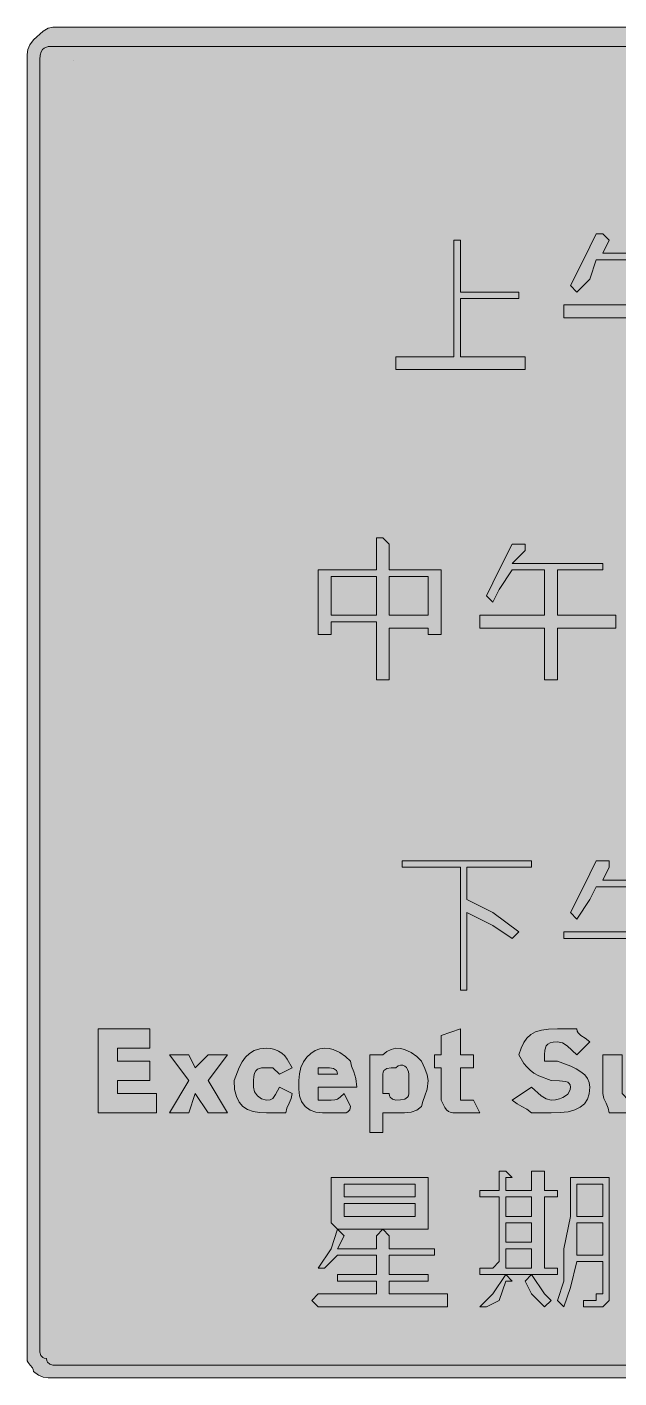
# Model space of a CAD drawing. Header units: metres. Extents: x 81 to 486, y 9 to 260.
# Drawn here: x 80.7 to 190.5, y 9.4 to 260.2 of the extents above; entities that cross this region are included whole.
import ezdxf

# ---------------------------------------------------------------- set-up
doc = ezdxf.new("R2010")
doc.units = ezdxf.units.M
for name, color, linetype, true_color in [('FILL_BLACK_000000', 7, 'Continuous', 0x000000), ('FILL_WHITE_FFFFFF', 7, 'Continuous', 0xffffff), ('STROKE_BLACK_000000', 7, 'Continuous', 0x000000)]:
    doc.layers.add(name, color=color, linetype=linetype, true_color=true_color)

msp = doc.modelspace()

# ---------------------------------------------------------------- hatches: boundary and pattern name
at = {"layer": 'FILL_BLACK_000000', "true_color": 0x000000}
h = msp.add_hatch(color=7, dxfattribs=at)
h.dxf.hatch_style = 1
h.paths.add_polyline_path([(80.69, 255.06), (80.82, 255.96), (81.18, 256.86), (81.87, 257.76), (83.67, 259.41), (84.57, 259.95), (85.47, 260.16), (480.27, 260.16), (481.17, 259.95), (482.07, 259.41), (483.87, 257.76), (485.52, 255.96), (486.06, 255.06), (486.27, 254.16), (486.27, 15.36), (486.22, 14.51), (486.06, 13.77), (485.52, 12.51), (484.75, 11.48), (483.87, 10.56), (482.97, 9.87), (482.07, 9.51), (481.17, 9.38), (480.27, 9.36), (85.47, 9.36), (84.57, 9.38), (83.67, 9.51), (82.77, 9.87), (81.87, 10.56), (81.82, 10.96), (81.68, 11.27), (81.27, 11.76), (80.86, 12.25), (80.72, 12.56), (80.67, 12.96), (80.67, 15.36), (80.67, 254.16), (80.69, 255.06)])
h.paths.add_polyline_path([(83.82, 256.26), (83.51, 255.97), (83.28, 255.55), (83.12, 254.95), (83.07, 254.16), (83.07, 14.16), (83.22, 13.56), (83.58, 13.15), (83.87, 13.01), (84.27, 12.96), (84.32, 12.56), (84.46, 12.27), (84.87, 11.91), (85.47, 11.76), (480.27, 11.76), (481.15, 11.97), (481.92, 12.51), (482.46, 13.28), (482.67, 14.16), (482.67, 254.16), (482.62, 254.95), (482.46, 255.55), (482.23, 255.97), (481.92, 256.26), (481.15, 256.52), (480.27, 256.56), (85.47, 256.56), (84.59, 256.52), (83.82, 256.26)], flags=16)
h = msp.add_hatch(color=7, dxfattribs=at)
h.dxf.hatch_style = 1
h.paths.add_polyline_path([(203.07, 216.96), (194.67, 216.96), (194.67, 208.56), (205.47, 208.56), (205.47, 206.16), (194.67, 206.16), (194.67, 196.56), (192.27, 196.56), (192.27, 206.16), (180.27, 206.16), (180.27, 208.56), (192.27, 208.56), (192.27, 216.96), (186.27, 216.96), (185.07, 213.36), (182.67, 210.96), (181.47, 212.16), (183.87, 216.96), (186.27, 221.76), (187.47, 221.76), (188.67, 220.56), (187.47, 218.16), (203.07, 218.16), (203.07, 216.96)])
h = msp.add_hatch(color=7, dxfattribs=at)
h.dxf.hatch_style = 1
h.paths.add_polyline_path([(171.87, 210.96), (171.87, 209.76), (161.07, 209.76), (161.07, 198.96), (173.07, 198.96), (173.07, 196.56), (149.07, 196.56), (149.07, 198.96), (159.87, 198.96), (159.87, 220.56), (161.07, 220.56), (161.07, 210.96), (171.87, 210.96)])
h = msp.add_hatch(color=7, dxfattribs=at)
h.dxf.hatch_style = 1
h.paths.add_polyline_path([(145.47, 149.76), (137.07, 149.76), (137.07, 147.36), (134.67, 147.36), (134.67, 159.36), (145.47, 159.36), (145.47, 165.36), (146.67, 165.36), (147.87, 164.16), (147.87, 159.36), (157.47, 159.36), (157.47, 147.36), (155.07, 147.36), (155.07, 148.56), (147.87, 148.56), (147.87, 138.96), (145.47, 138.96), (145.47, 149.76)])
h.paths.add_polyline_path([(137.07, 150.96), (145.47, 150.96), (145.47, 158.16), (137.07, 158.16), (137.07, 150.96)], flags=16)
h.paths.add_polyline_path([(155.07, 150.96), (155.07, 158.16), (147.87, 158.16), (147.87, 150.96), (155.07, 150.96)], flags=16)
h = msp.add_hatch(color=7, dxfattribs=at)
h.dxf.hatch_style = 1
h.paths.add_polyline_path([(187.47, 159.36), (179.07, 159.36), (179.07, 150.96), (189.87, 150.96), (189.87, 148.56), (179.07, 148.56), (179.07, 138.96), (176.67, 138.96), (176.67, 148.56), (164.67, 148.56), (164.67, 150.96), (176.67, 150.96), (176.67, 159.36), (170.67, 159.36), (168.27, 155.76), (167.07, 153.36), (165.87, 154.56), (168.27, 159.36), (170.67, 164.16), (171.87, 164.16), (173.07, 164.16), (173.07, 162.96), (170.67, 160.56), (187.47, 160.56), (187.47, 159.36)])
h = msp.add_hatch(color=7, dxfattribs=at)
h.dxf.hatch_style = 1
h.paths.add_polyline_path([(174.27, 105.36), (174.27, 104.16), (162.27, 104.16), (162.27, 98.16), (167.07, 95.76), (171.87, 92.16), (170.67, 90.96), (167.07, 93.36), (162.27, 95.76), (162.27, 81.36), (161.07, 81.36), (161.07, 104.16), (150.27, 104.16), (150.27, 105.36), (174.27, 105.36)])
h = msp.add_hatch(color=7, dxfattribs=at)
h.dxf.hatch_style = 1
h.paths.add_polyline_path([(203.07, 100.56), (194.67, 100.56), (194.67, 92.16), (205.47, 92.16), (205.47, 90.96), (194.67, 90.96), (194.67, 80.16), (192.27, 80.16), (192.27, 90.96), (180.27, 90.96), (180.27, 92.16), (192.27, 92.16), (192.27, 100.56), (186.27, 100.56), (185.07, 98.16), (182.67, 94.56), (181.47, 95.76), (183.87, 100.56), (186.27, 105.36), (187.47, 105.36), (188.67, 105.36), (188.67, 104.16), (187.47, 101.76), (203.07, 101.76), (203.07, 100.56)])
h = msp.add_hatch(color=7, dxfattribs=at)
h.dxf.hatch_style = 1
h.paths.add_polyline_path([(93.87, 74.16), (103.47, 74.16), (103.47, 70.56), (97.47, 70.56), (97.47, 68.16), (103.47, 68.16), (103.47, 64.56), (97.47, 64.56), (97.47, 62.16), (104.67, 62.16), (104.67, 58.56), (93.87, 58.56), (93.87, 74.16)])
h = msp.add_hatch(color=7, dxfattribs=at)
h.dxf.hatch_style = 1
h.paths.add_polyline_path([(157.47, 66.96), (156.27, 66.96), (156.27, 69.36), (157.47, 69.36), (157.47, 72.96), (161.07, 74.16), (161.07, 69.36), (163.47, 69.36), (163.47, 66.96), (161.07, 66.96), (161.07, 62.16), (161.07, 60.96), (162.27, 60.96), (163.47, 60.96), (164.67, 58.56), (161.07, 58.56), (159.66, 58.6), (159.19, 58.69), (158.82, 58.86), (158.5, 59.15), (158.2, 59.57), (157.47, 60.96), (157.47, 66.96)])
h = msp.add_hatch(color=7, dxfattribs=at)
h.dxf.hatch_style = 1
h.paths.add_polyline_path([(176.67, 68.16), (179.07, 68.16), (181.53, 67.24), (182.55, 66.75), (183.42, 66.21), (184.12, 65.62), (184.64, 64.95), (184.96, 64.21), (185.07, 63.36), (184.96, 62.12), (184.62, 61.09), (184.06, 60.26), (183.27, 59.61), (182.26, 59.13), (181.02, 58.8), (179.56, 58.62), (177.87, 58.56), (174.27, 58.56), (173.37, 59.27), (172.47, 59.76), (171.57, 60.25), (170.67, 60.96), (174.27, 63.36), (176.07, 61.71), (176.97, 61.17), (177.87, 60.96), (178.71, 61.01), (179.45, 61.17), (180.06, 61.4), (180.57, 61.71), (180.96, 62.07), (181.25, 62.48), (181.41, 62.91), (181.47, 63.36), (181.41, 63.76), (181.25, 64.05), (180.96, 64.27), (180.57, 64.41), (179.45, 64.54), (177.87, 64.56), (175.58, 65.48), (174.71, 65.97), (173.97, 66.51), (173.35, 67.1), (172.81, 67.77), (171.87, 69.36), (172.33, 70.6), (172.83, 71.63), (173.41, 72.46), (174.12, 73.11), (175, 73.59), (176.09, 73.92), (177.43, 74.1), (179.07, 74.16), (182.67, 74.16), (182.72, 73.76), (182.88, 73.45), (183.42, 72.96), (184.19, 72.47), (185.07, 71.76), (182.67, 69.36), (180.87, 71.01), (179.97, 71.55), (179.07, 71.76), (178.28, 71.71), (177.68, 71.55), (177.26, 71.32), (176.97, 71.01), (176.71, 70.24), (176.67, 69.36), (176.67, 68.16)])
h = msp.add_hatch(color=7, dxfattribs=at)
h.dxf.hatch_style = 1
h.paths.add_polyline_path([(123.78, 58.62), (122.61, 58.82), (121.59, 59.19), (120.72, 59.76), (120.02, 60.55), (119.5, 61.6), (119.18, 62.92), (119.07, 64.56), (120.01, 67.02), (120.55, 68.04), (121.17, 68.91), (121.91, 69.61), (122.78, 70.13), (123.83, 70.45), (125.07, 70.56), (125.92, 70.5), (126.66, 70.33), (127.33, 70.05), (127.92, 69.66), (128.46, 69.15), (128.95, 68.53), (129.87, 66.96), (127.47, 65.76), (126.27, 66.96), (125.07, 66.96), (124.19, 66.92), (123.42, 66.66), (123.11, 66.37), (122.88, 65.95), (122.72, 65.35), (122.67, 64.56), (122.67, 63.36), (122.88, 62.48), (123.42, 61.71), (124.19, 61.17), (125.07, 60.96), (125.78, 61), (126.27, 61.26), (126.76, 61.97), (127.47, 63.36), (129.87, 62.16), (129.68, 61.26), (129.27, 60.36), (128.86, 59.46), (128.67, 58.56), (125.07, 58.56), (123.78, 58.62)])
h = msp.add_hatch(color=7, dxfattribs=at)
h.dxf.hatch_style = 1
h.paths.add_polyline_path([(140.52, 59.16), (140.16, 58.75), (139.87, 58.61), (139.47, 58.56), (137.07, 58.56), (135.48, 58.58), (134.22, 58.71), (133.19, 59.07), (132.27, 59.76), (131.58, 60.68), (131.22, 61.71), (131.09, 62.97), (131.07, 64.56), (131.18, 65.85), (131.48, 67.02), (131.96, 68.04), (132.57, 68.91), (133.3, 69.61), (134.11, 70.13), (134.97, 70.45), (135.87, 70.56), (136.72, 70.51), (137.46, 70.35), (138.72, 69.81), (139.75, 69.04), (140.67, 68.16), (140.86, 67.24), (141.27, 66.21), (141.68, 64.95), (141.87, 63.36), (134.67, 63.36), (134.67, 60.96), (137.07, 60.96), (137.78, 60.98), (138.27, 61.11), (138.76, 61.47), (139.47, 62.16), (140.67, 59.76), (140.52, 59.16)])
h.paths.add_polyline_path([(138.22, 66.16), (138.06, 66.45), (137.52, 66.81), (136.75, 66.94), (135.87, 66.96), (134.67, 66.96), (134.67, 65.76), (138.27, 65.76), (138.22, 66.16)], flags=16)
h = msp.add_hatch(color=7, dxfattribs=at)
h.dxf.hatch_style = 1
h.paths.add_polyline_path([(147.42, 69.96), (148.19, 70.37), (149.07, 70.56), (149.92, 70.51), (150.66, 70.35), (151.92, 69.81), (152.95, 69.04), (153.87, 68.16), (154.47, 66.81), (154.88, 65.63), (155.07, 64.56), (154.88, 62.97), (154.47, 61.71), (154.06, 60.68), (153.87, 59.76), (152.95, 59.07), (151.92, 58.71), (150.66, 58.58), (149.07, 58.56), (146.67, 58.56), (146.67, 54.96), (144.27, 54.96), (144.27, 69.36), (146.67, 69.36), (147.42, 69.96)])
h.paths.add_polyline_path([(150.72, 61.11), (151.26, 61.47), (151.42, 61.76), (151.47, 62.16), (151.47, 63.36), (151.47, 65.76), (151.42, 66.21), (151.26, 66.62), (151.03, 66.98), (150.72, 67.26), (150.36, 67.42), (149.95, 67.45), (149.52, 67.3), (149.07, 66.96), (148.19, 66.94), (147.42, 66.81), (146.88, 66.45), (146.72, 66.16), (146.67, 65.76), (146.67, 63.36), (146.67, 62.16), (147.87, 62.16), (147.92, 61.76), (148.06, 61.47), (148.47, 61.11), (149.07, 60.96), (149.95, 60.98), (150.72, 61.11)], flags=16)
h = msp.add_hatch(color=7, dxfattribs=at)
h.dxf.hatch_style = 1
h.paths.add_polyline_path([(110.67, 58.56), (107.07, 58.56), (110.67, 64.56), (107.07, 69.36), (110.67, 69.36), (111.87, 66.96), (114.27, 69.36), (117.87, 69.36), (114.27, 64.56), (117.87, 58.56), (114.27, 58.56), (111.87, 62.16), (110.67, 58.56)])
h = msp.add_hatch(color=7, dxfattribs=at)
h.dxf.hatch_style = 1
h.paths.add_polyline_path([(192.27, 58.56), (188.67, 58.56), (188.48, 59.46), (188.07, 60.36), (187.66, 61.26), (187.47, 62.16), (187.47, 69.36), (191.07, 69.36), (191.07, 63.36), (191.07, 62.16), (192.27, 60.96), (192.98, 60.98), (193.47, 61.11), (193.96, 61.47), (194.67, 62.16), (194.67, 63.36), (194.67, 69.36), (198.27, 69.36), (198.27, 58.56), (194.67, 58.56), (192.27, 58.56)])
h = msp.add_hatch(color=7, dxfattribs=at)
h.dxf.hatch_style = 1
h.paths.add_polyline_path([(176.67, 29.76), (179.07, 29.76), (179.07, 28.56), (164.67, 28.56), (164.67, 29.76), (167.07, 29.76), (168.27, 30.96), (168.27, 42.96), (167.07, 42.96), (164.67, 42.96), (164.67, 44.16), (167.07, 44.16), (168.27, 44.16), (168.27, 47.76), (169.47, 47.76), (170.67, 46.56), (169.47, 46.56), (169.47, 44.16), (174.27, 44.16), (174.27, 47.76), (175.47, 47.76), (176.67, 47.76), (176.67, 46.56), (176.67, 44.16), (179.07, 44.16), (179.07, 42.96), (176.67, 42.96), (176.67, 30.96), (176.67, 29.76)])
h.paths.add_polyline_path([(169.47, 35.76), (169.47, 34.56), (174.27, 34.56), (174.27, 35.76), (174.27, 38.16), (169.47, 38.16), (169.47, 35.76)], flags=16)
h.paths.add_polyline_path([(174.27, 39.36), (174.27, 42.96), (169.47, 42.96), (169.47, 39.36), (174.27, 39.36)], flags=16)
h.paths.add_polyline_path([(169.47, 29.76), (174.27, 29.76), (174.27, 30.96), (174.27, 33.36), (169.47, 33.36), (169.47, 30.96), (169.47, 29.76)], flags=16)
h = msp.add_hatch(color=7, dxfattribs=at)
h.dxf.hatch_style = 1
h.paths.add_polyline_path([(137.07, 38.16), (137.07, 46.56), (138.27, 46.56), (155.07, 46.56), (155.07, 38.16), (155.07, 36.96), (138.27, 36.96), (137.07, 38.16)])
h.paths.add_polyline_path([(139.47, 45.36), (139.47, 42.96), (152.67, 42.96), (152.67, 45.36), (139.47, 45.36)], flags=16)
h.paths.add_polyline_path([(139.47, 39.36), (152.67, 39.36), (152.67, 41.76), (139.47, 41.76), (139.47, 39.36)], flags=16)
h = msp.add_hatch(color=7, dxfattribs=at)
h.dxf.hatch_style = 1
h.paths.add_polyline_path([(180.27, 22.56), (179.07, 23.76), (180.27, 27.36), (180.27, 33.36), (181.47, 39.36), (181.47, 46.56), (188.67, 46.56), (188.67, 26.16), (188.67, 24.96), (188.67, 23.76), (187.47, 22.56), (185.07, 22.56), (183.87, 22.56), (183.87, 23.76), (185.07, 23.76), (186.27, 23.76), (186.27, 24.96), (187.47, 24.96), (187.47, 26.16), (187.47, 30.96), (182.67, 30.96), (181.47, 26.16), (180.27, 22.56)])
h.paths.add_polyline_path([(187.47, 32.16), (187.47, 38.16), (182.67, 38.16), (182.67, 32.16), (187.47, 32.16)], flags=16)
h.paths.add_polyline_path([(182.67, 39.36), (187.47, 39.36), (187.47, 45.36), (182.67, 45.36), (182.67, 39.36)], flags=16)
h = msp.add_hatch(color=7, dxfattribs=at)
h.dxf.hatch_style = 1
h.paths.add_polyline_path([(145.47, 33.36), (145.47, 34.56), (145.47, 35.76), (146.67, 36.96), (147.87, 35.76), (147.87, 34.56), (147.87, 33.36), (156.27, 33.36), (156.27, 32.16), (147.87, 32.16), (147.87, 29.76), (147.87, 28.56), (155.07, 28.56), (155.07, 27.36), (147.87, 27.36), (147.87, 24.96), (158.67, 24.96), (158.67, 23.76), (158.67, 22.56), (134.67, 22.56), (133.47, 23.76), (134.67, 24.96), (145.47, 24.96), (145.47, 27.36), (138.27, 27.36), (138.27, 28.56), (145.47, 28.56), (145.47, 29.76), (145.47, 32.16), (138.27, 32.16), (135.87, 29.76), (134.67, 29.76), (137.07, 33.36), (138.27, 36.96), (139.47, 35.76), (138.27, 33.36), (145.47, 33.36)])
h = msp.add_hatch(color=7, dxfattribs=at)
h.dxf.hatch_style = 1
h.paths.add_polyline_path([(167.07, 24.96), (169.47, 28.56), (170.67, 27.36), (169.47, 27.36), (168.27, 23.76), (165.87, 22.56), (164.67, 22.56), (167.07, 24.96)])
h = msp.add_hatch(color=7, dxfattribs=at)
h.dxf.hatch_style = 1
h.paths.add_polyline_path([(174.27, 24.96), (173.07, 27.36), (174.27, 28.56), (176.67, 24.96), (177.87, 23.76), (176.67, 22.56), (174.27, 24.96)])
at = {"layer": 'FILL_WHITE_FFFFFF', "true_color": 0xffffff}
h = msp.add_hatch(color=7, dxfattribs=at)
h.dxf.hatch_style = 1
h.paths.add_polyline_path([(480.27, 256.56), (482.67, 256.56), (482.67, 254.16), (482.67, 14.16), (482.67, 12.96), (481.96, 12.27), (481.47, 11.91), (480.98, 11.78), (480.27, 11.76), (85.47, 11.76), (84.87, 11.91), (84.46, 12.27), (84.32, 12.56), (84.27, 12.96), (83.87, 13.01), (83.58, 13.15), (83.22, 13.56), (83.07, 14.16), (83.07, 254.16), (83.12, 254.95), (83.28, 255.55), (83.51, 255.97), (83.82, 256.26), (84.59, 256.52), (85.47, 256.56), (480.27, 256.56)])

# ---------------------------------------------------------------- linework, layer by layer
at = {"layer": 'FILL_BLACK_000000', "lineweight": 0, "true_color": 0x000000}
for points in [[(480.27, 9.36), (85.47, 9.36), (84.57, 9.38), (83.67, 9.51), (82.77, 9.87), (81.87, 10.56), (81.82, 10.96), (81.68, 11.27), (81.27, 11.76), (80.86, 12.25), (80.72, 12.56), (80.67, 12.96), (80.67, 15.36), (80.67, 254.16), (80.69, 255.06), (80.82, 255.96), (81.18, 256.86), (81.87, 257.76), (83.67, 259.41), (84.57, 259.95), (85.47, 260.16), (480.27, 260.16)], [(480.27, 256.56), (85.47, 256.56), (84.59, 256.52), (83.82, 256.26), (83.51, 255.97), (83.28, 255.55), (83.12, 254.95), (83.07, 254.16), (83.07, 14.16), (83.22, 13.56), (83.58, 13.15), (83.87, 13.01), (84.27, 12.96), (84.32, 12.56), (84.46, 12.27), (84.87, 11.91), (85.47, 11.76), (480.27, 11.76)]]:
    msp.add_lwpolyline(points, dxfattribs=at)
for points in [[(203.07, 216.96), (194.67, 216.96), (194.67, 208.56), (205.47, 208.56), (205.47, 206.16), (194.67, 206.16), (194.67, 196.56), (192.27, 196.56), (192.27, 206.16), (180.27, 206.16), (180.27, 208.56), (192.27, 208.56), (192.27, 216.96), (186.27, 216.96), (185.07, 213.36), (182.67, 210.96), (181.47, 212.16), (183.87, 216.96), (186.27, 221.76), (187.47, 221.76), (188.67, 220.56), (187.47, 218.16), (203.07, 218.16)], [(171.87, 210.96), (171.87, 209.76), (161.07, 209.76), (161.07, 198.96), (173.07, 198.96), (173.07, 196.56), (149.07, 196.56), (149.07, 198.96), (159.87, 198.96), (159.87, 220.56), (161.07, 220.56), (161.07, 210.96)], [(145.47, 149.76), (137.07, 149.76), (137.07, 147.36), (134.67, 147.36), (134.67, 159.36), (145.47, 159.36), (145.47, 165.36), (146.67, 165.36), (147.87, 164.16), (147.87, 159.36), (157.47, 159.36), (157.47, 147.36), (155.07, 147.36), (155.07, 148.56), (147.87, 148.56), (147.87, 138.96), (145.47, 138.96)], [(187.47, 159.36), (179.07, 159.36), (179.07, 150.96), (189.87, 150.96), (189.87, 148.56), (179.07, 148.56), (179.07, 138.96), (176.67, 138.96), (176.67, 148.56), (164.67, 148.56), (164.67, 150.96), (176.67, 150.96), (176.67, 159.36), (170.67, 159.36), (168.27, 155.76), (167.07, 153.36), (165.87, 154.56), (168.27, 159.36), (170.67, 164.16), (171.87, 164.16), (173.07, 164.16), (173.07, 162.96), (170.67, 160.56), (187.47, 160.56)], [(137.07, 150.96), (145.47, 150.96), (145.47, 158.16), (137.07, 158.16)], [(155.07, 150.96), (155.07, 158.16), (147.87, 158.16), (147.87, 150.96)], [(174.27, 105.36), (174.27, 104.16), (162.27, 104.16), (162.27, 98.16), (167.07, 95.76), (171.87, 92.16), (170.67, 90.96), (167.07, 93.36), (162.27, 95.76), (162.27, 81.36), (161.07, 81.36), (161.07, 104.16), (150.27, 104.16), (150.27, 105.36)], [(203.07, 100.56), (194.67, 100.56), (194.67, 92.16), (205.47, 92.16), (205.47, 90.96), (194.67, 90.96), (194.67, 80.16), (192.27, 80.16), (192.27, 90.96), (180.27, 90.96), (180.27, 92.16), (192.27, 92.16), (192.27, 100.56), (186.27, 100.56), (185.07, 98.16), (182.67, 94.56), (181.47, 95.76), (183.87, 100.56), (186.27, 105.36), (187.47, 105.36), (188.67, 105.36), (188.67, 104.16), (187.47, 101.76), (203.07, 101.76)], [(93.87, 74.16), (103.47, 74.16), (103.47, 70.56), (97.47, 70.56), (97.47, 68.16), (103.47, 68.16), (103.47, 64.56), (97.47, 64.56), (97.47, 62.16), (104.67, 62.16), (104.67, 58.56), (93.87, 58.56)], [(157.47, 66.96), (156.27, 66.96), (156.27, 69.36), (157.47, 69.36), (157.47, 72.96), (161.07, 74.16), (161.07, 69.36), (163.47, 69.36), (163.47, 66.96), (161.07, 66.96), (161.07, 62.16), (161.07, 60.96), (162.27, 60.96), (163.47, 60.96), (164.67, 58.56), (161.07, 58.56), (159.66, 58.6), (159.19, 58.69), (158.82, 58.86), (158.5, 59.15), (158.2, 59.57), (157.47, 60.96)], [(176.67, 68.16), (179.07, 68.16), (181.53, 67.24), (182.55, 66.75), (183.42, 66.21), (184.12, 65.62), (184.64, 64.95), (184.96, 64.21), (185.07, 63.36), (184.96, 62.12), (184.62, 61.09), (184.06, 60.26), (183.27, 59.61), (182.26, 59.13), (181.02, 58.8), (179.56, 58.62), (177.87, 58.56), (174.27, 58.56), (173.37, 59.27), (172.47, 59.76), (171.57, 60.25), (170.67, 60.96), (174.27, 63.36), (176.07, 61.71), (176.97, 61.17), (177.87, 60.96), (178.71, 61.01), (179.45, 61.17), (180.06, 61.4), (180.57, 61.71), (180.96, 62.07), (181.25, 62.48), (181.41, 62.91), (181.47, 63.36), (181.41, 63.76), (181.25, 64.05), (180.96, 64.27), (180.57, 64.41), (179.45, 64.54), (177.87, 64.56), (175.58, 65.48), (174.71, 65.97), (173.97, 66.51), (173.35, 67.1), (172.81, 67.77), (171.87, 69.36), (172.33, 70.6), (172.83, 71.63), (173.41, 72.46), (174.12, 73.11), (175, 73.59), (176.09, 73.92), (177.43, 74.1), (179.07, 74.16), (182.67, 74.16), (182.72, 73.76), (182.88, 73.45), (183.42, 72.96), (184.19, 72.47), (185.07, 71.76), (182.67, 69.36), (180.87, 71.01), (179.97, 71.55), (179.07, 71.76), (178.28, 71.71), (177.68, 71.55), (177.26, 71.32), (176.97, 71.01), (176.71, 70.24), (176.67, 69.36)], [(123.78, 58.62), (122.61, 58.82), (121.59, 59.19), (120.72, 59.76), (120.02, 60.55), (119.5, 61.6), (119.18, 62.92), (119.07, 64.56), (120.01, 67.02), (120.55, 68.04), (121.17, 68.91), (121.91, 69.61), (122.78, 70.13), (123.83, 70.45), (125.07, 70.56), (125.92, 70.5), (126.66, 70.33), (127.33, 70.05), (127.92, 69.66), (128.46, 69.15), (128.95, 68.53), (129.87, 66.96), (127.47, 65.76), (126.27, 66.96), (125.07, 66.96), (124.19, 66.92), (123.42, 66.66), (123.11, 66.37), (122.88, 65.95), (122.72, 65.35), (122.67, 64.56), (122.67, 63.36), (122.88, 62.48), (123.42, 61.71), (124.19, 61.17), (125.07, 60.96), (125.78, 61), (126.27, 61.26), (126.76, 61.97), (127.47, 63.36), (129.87, 62.16), (129.68, 61.26), (129.27, 60.36), (128.86, 59.46), (128.67, 58.56), (125.07, 58.56)], [(140.52, 59.16), (140.16, 58.75), (139.87, 58.61), (139.47, 58.56), (137.07, 58.56), (135.48, 58.58), (134.22, 58.71), (133.19, 59.07), (132.27, 59.76), (131.58, 60.68), (131.22, 61.71), (131.09, 62.97), (131.07, 64.56), (131.18, 65.85), (131.48, 67.02), (131.96, 68.04), (132.57, 68.91), (133.3, 69.61), (134.11, 70.13), (134.97, 70.45), (135.87, 70.56), (136.72, 70.51), (137.46, 70.35), (138.72, 69.81), (139.75, 69.04), (140.67, 68.16), (140.86, 67.24), (141.27, 66.21), (141.68, 64.95), (141.87, 63.36), (134.67, 63.36), (134.67, 60.96), (137.07, 60.96), (137.78, 60.98), (138.27, 61.11), (138.76, 61.47), (139.47, 62.16), (140.67, 59.76)], [(147.42, 69.96), (148.19, 70.37), (149.07, 70.56), (149.92, 70.51), (150.66, 70.35), (151.92, 69.81), (152.95, 69.04), (153.87, 68.16), (154.47, 66.81), (154.88, 65.63), (155.07, 64.56), (154.88, 62.97), (154.47, 61.71), (154.06, 60.68), (153.87, 59.76), (152.95, 59.07), (151.92, 58.71), (150.66, 58.58), (149.07, 58.56), (146.67, 58.56), (146.67, 54.96), (144.27, 54.96), (144.27, 69.36), (146.67, 69.36)], [(110.67, 58.56), (107.07, 58.56), (110.67, 64.56), (107.07, 69.36), (110.67, 69.36), (111.87, 66.96), (114.27, 69.36), (117.87, 69.36), (114.27, 64.56), (117.87, 58.56), (114.27, 58.56), (111.87, 62.16)], [(192.27, 58.56), (188.67, 58.56), (188.48, 59.46), (188.07, 60.36), (187.66, 61.26), (187.47, 62.16), (187.47, 69.36), (191.07, 69.36), (191.07, 63.36), (191.07, 62.16), (192.27, 60.96), (192.98, 60.98), (193.47, 61.11), (193.96, 61.47), (194.67, 62.16), (194.67, 63.36), (194.67, 69.36), (198.27, 69.36), (198.27, 58.56), (194.67, 58.56)], [(138.22, 66.16), (138.06, 66.45), (137.52, 66.81), (136.75, 66.94), (135.87, 66.96), (134.67, 66.96), (134.67, 65.76), (138.27, 65.76)], [(150.72, 61.11), (151.26, 61.47), (151.42, 61.76), (151.47, 62.16), (151.47, 63.36), (151.47, 65.76), (151.42, 66.21), (151.26, 66.62), (151.03, 66.98), (150.72, 67.26), (150.36, 67.42), (149.95, 67.45), (149.52, 67.3), (149.07, 66.96), (148.19, 66.94), (147.42, 66.81), (146.88, 66.45), (146.72, 66.16), (146.67, 65.76), (146.67, 63.36), (146.67, 62.16), (147.87, 62.16), (147.92, 61.76), (148.06, 61.47), (148.47, 61.11), (149.07, 60.96), (149.95, 60.98)], [(176.67, 29.76), (179.07, 29.76), (179.07, 28.56), (164.67, 28.56), (164.67, 29.76), (167.07, 29.76), (168.27, 30.96), (168.27, 42.96), (167.07, 42.96), (164.67, 42.96), (164.67, 44.16), (167.07, 44.16), (168.27, 44.16), (168.27, 47.76), (169.47, 47.76), (170.67, 46.56), (169.47, 46.56), (169.47, 44.16), (174.27, 44.16), (174.27, 47.76), (175.47, 47.76), (176.67, 47.76), (176.67, 46.56), (176.67, 44.16), (179.07, 44.16), (179.07, 42.96), (176.67, 42.96), (176.67, 30.96)], [(137.07, 38.16), (137.07, 46.56), (138.27, 46.56), (155.07, 46.56), (155.07, 38.16), (155.07, 36.96), (138.27, 36.96)], [(139.47, 45.36), (139.47, 42.96), (152.67, 42.96), (152.67, 45.36)], [(180.27, 22.56), (179.07, 23.76), (180.27, 27.36), (180.27, 33.36), (181.47, 39.36), (181.47, 46.56), (188.67, 46.56), (188.67, 26.16), (188.67, 24.96), (188.67, 23.76), (187.47, 22.56), (185.07, 22.56), (183.87, 22.56), (183.87, 23.76), (185.07, 23.76), (186.27, 23.76), (186.27, 24.96), (187.47, 24.96), (187.47, 26.16), (187.47, 30.96), (182.67, 30.96), (181.47, 26.16)], [(182.67, 39.36), (187.47, 39.36), (187.47, 45.36), (182.67, 45.36)], [(174.27, 39.36), (174.27, 42.96), (169.47, 42.96), (169.47, 39.36)], [(139.47, 39.36), (152.67, 39.36), (152.67, 41.76), (139.47, 41.76)], [(169.47, 35.76), (169.47, 34.56), (174.27, 34.56), (174.27, 35.76), (174.27, 38.16), (169.47, 38.16)], [(187.47, 32.16), (187.47, 38.16), (182.67, 38.16), (182.67, 32.16)], [(145.47, 33.36), (145.47, 34.56), (145.47, 35.76), (146.67, 36.96), (147.87, 35.76), (147.87, 34.56), (147.87, 33.36), (156.27, 33.36), (156.27, 32.16), (147.87, 32.16), (147.87, 29.76), (147.87, 28.56), (155.07, 28.56), (155.07, 27.36), (147.87, 27.36), (147.87, 24.96), (158.67, 24.96), (158.67, 23.76), (158.67, 22.56), (134.67, 22.56), (133.47, 23.76), (134.67, 24.96), (145.47, 24.96), (145.47, 27.36), (138.27, 27.36), (138.27, 28.56), (145.47, 28.56), (145.47, 29.76), (145.47, 32.16), (138.27, 32.16), (135.87, 29.76), (134.67, 29.76), (137.07, 33.36), (138.27, 36.96), (139.47, 35.76), (138.27, 33.36)], [(169.47, 29.76), (174.27, 29.76), (174.27, 30.96), (174.27, 33.36), (169.47, 33.36), (169.47, 30.96)], [(167.07, 24.96), (169.47, 28.56), (170.67, 27.36), (169.47, 27.36), (168.27, 23.76), (165.87, 22.56), (164.67, 22.56)], [(174.27, 24.96), (173.07, 27.36), (174.27, 28.56), (176.67, 24.96), (177.87, 23.76), (176.67, 22.56)]]:
    msp.add_lwpolyline(points, close=True, dxfattribs=at)
at = {"layer": 'FILL_WHITE_FFFFFF', "lineweight": 0, "true_color": 0xffffff}
msp.add_lwpolyline([(480.27, 11.76), (85.47, 11.76), (84.87, 11.91), (84.46, 12.27), (84.32, 12.56), (84.27, 12.96), (83.87, 13.01), (83.58, 13.15), (83.22, 13.56), (83.07, 14.16), (83.07, 254.16), (83.12, 254.95), (83.28, 255.55), (83.51, 255.97), (83.82, 256.26), (84.59, 256.52), (85.47, 256.56), (480.27, 256.56)], dxfattribs=at)
at = {"layer": 'STROKE_BLACK_000000', "lineweight": 0, "true_color": 0x000000}
msp.add_lwpolyline([(89.27, 254), (89.27, 254)], dxfattribs=at)

doc.saveas('drawing.dxf')
